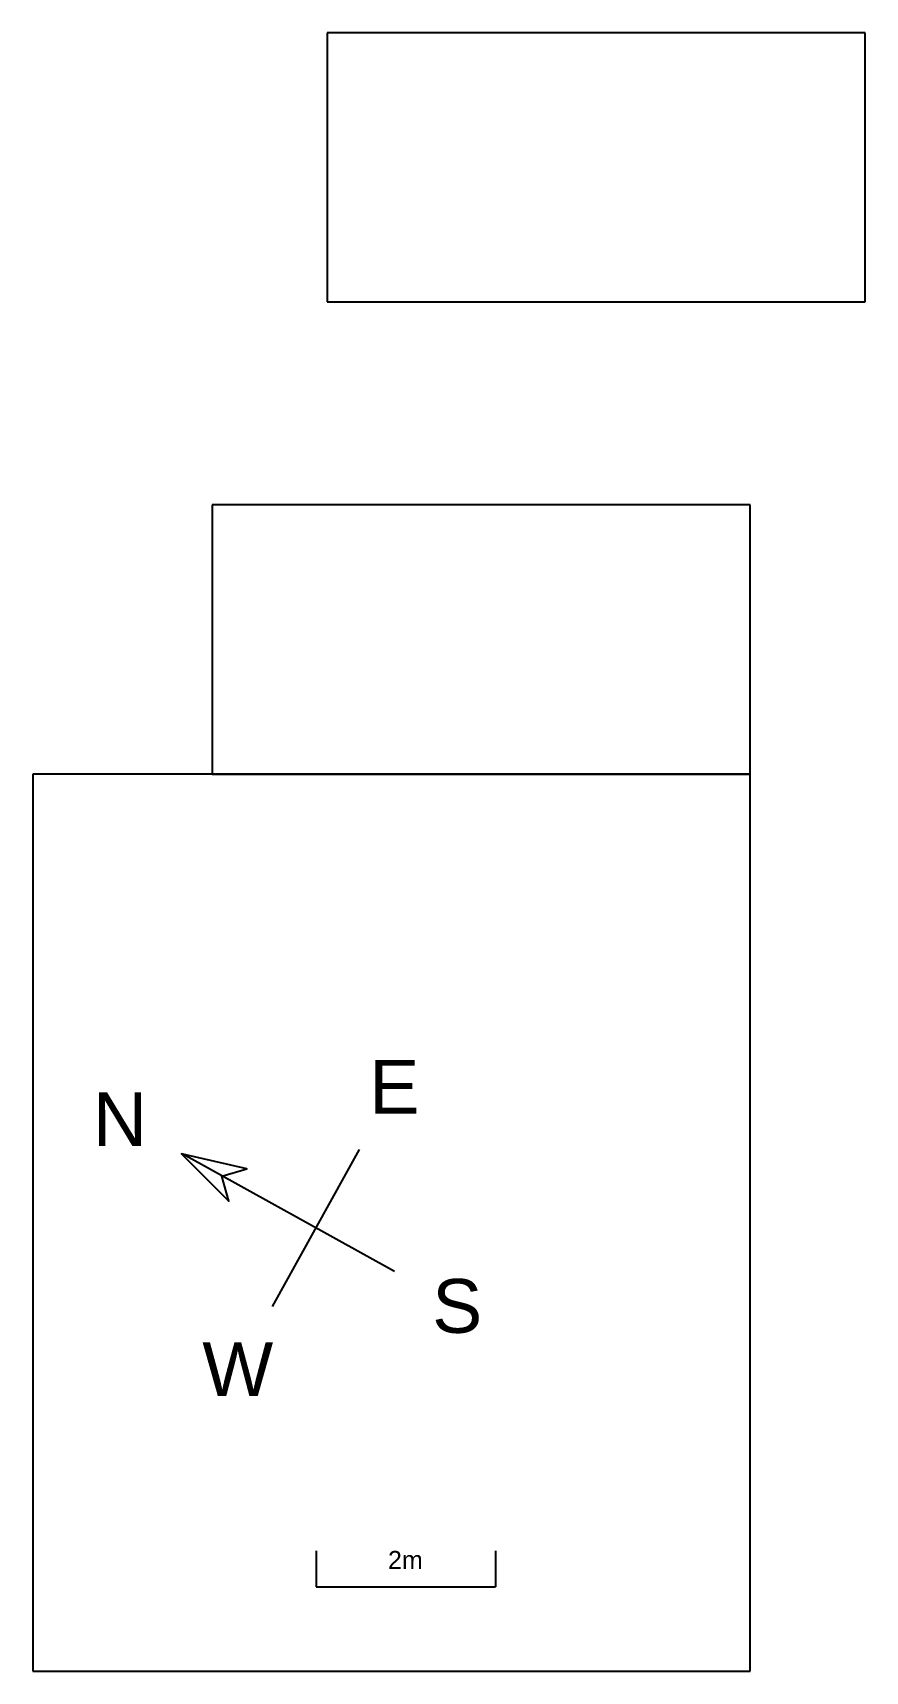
# Model space of a CAD drawing. Header units: metres. Extents: x -3.9 to 5.4, y 20.1 to 38.3.
import ezdxf

# ---------------------------------------------------------------- set-up
doc = ezdxf.new("R2010")
doc.units = ezdxf.units.M
for name, color, linetype, lineweight, true_color in [('Boundary', 1, 'Continuous', 25, 0xff0000), ('Buildings', 6, 'Continuous', 25, 0xff00ff), ('Legend', 40, 'Continuous', 25, 0xffbb00)]:
    doc.layers.add(name, color=color, linetype=linetype, lineweight=lineweight, true_color=true_color)
doc.styles.add('textstyle15', font='')
doc.styles.add('textstyle16', font='')
doc.styles.add('textstyle17', font='')
doc.styles.add('textstyle18', font='')
doc.styles.add('textstyle19', font='')
doc.styles.get('textstyle15').set_extended_font_data('Arial')
doc.styles.get('textstyle16').set_extended_font_data('Arial')
doc.styles.get('textstyle17').set_extended_font_data('Arial')
doc.styles.get('textstyle18').set_extended_font_data('Arial')
doc.styles.get('textstyle19').set_extended_font_data('Arial')

# ---------------------------------------------------------------- blocks, each defined once
blk = doc.blocks.new('Legend')
at = {"layer": 'Legend'}
for p, q in [((-0.485, -0.875), (0.485, 0.875)), ((0, -3.6), (0, -4)), ((2, -3.6), (2, -4)), ((0, -4), (2, -4))]:
    blk.add_line(p, q, dxfattribs=at)
for points in [[(-1.051, 0.578), (-0.772, 0.658), (-1.487, 0.824), (-1.5, 0.827), (-0.971, 0.299), (-1.051, 0.578)], [(0.875, -0.485), (-1.487, 0.824)]]:
    blk.add_lwpolyline(points, dxfattribs=at)
for s, insert, char_height, attachment_point, style in [('E', (0.873, 1.574), 0.6, 5, 'textstyle18'), ('N', (-2.187, 1.212), 0.6, 5, 'textstyle16'), ('S', (1.574, -0.873), 0.6, 5, 'textstyle19'), ('W', (-0.873, -1.574), 0.6, 5, 'textstyle17'), ('2m', (0.996, -3.6), 0.2, 2, 'textstyle15')]:
    blk.add_mtext(s, dxfattribs=dict(at, insert=insert, char_height=char_height, attachment_point=attachment_point, style=style))

msp = doc.modelspace()

# ---------------------------------------------------------------- linework, layer by layer
at = {"layer": 'Boundary'}
for p, q in [((5.43, 38.33), (-0.57, 38.33)), ((-0.57, 38.33), (-0.57, 35.33)), ((5.43, 35.33), (5.43, 38.33)), ((-0.57, 35.33), (5.43, 35.33)), ((4.148, 33.066), (-1.852, 33.066)), ((-1.852, 33.066), (-1.852, 30.066)), ((4.148, 30.066), (4.148, 33.066)), ((-1.852, 30.066), (4.148, 30.066))]:
    msp.add_line(p, q, dxfattribs=at)
at = {"layer": 'Buildings'}
for p, q in [((4.148, 30.066), (-3.852, 30.066)), ((-3.852, 30.066), (-3.852, 20.066)), ((4.148, 20.066), (4.148, 30.066)), ((-3.852, 20.066), (4.148, 20.066))]:
    msp.add_line(p, q, dxfattribs=at)

# ---------------------------------------------------------------- block references
at = {"layer": 'Legend'}
msp.add_blockref('Legend', (-0.693, 25.007), dxfattribs=at)

doc.saveas('drawing.dxf')
